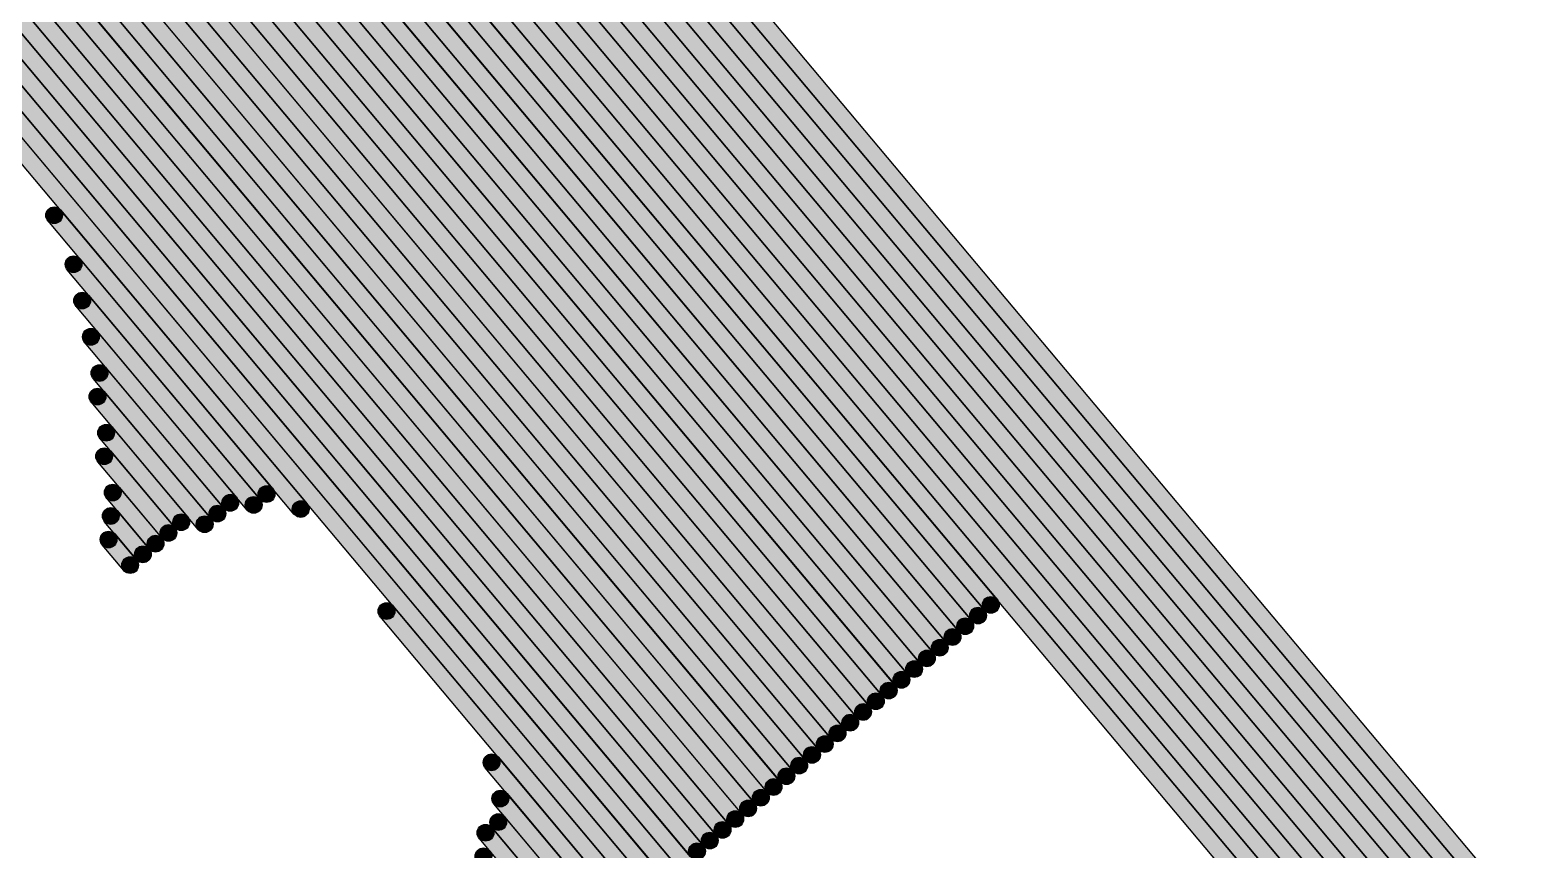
# Model space of a CAD drawing. Header units: millimetres. Extents: x -4 to 157, y -60 to 103.
# Drawn here: x 109.938 to 113.325, y -8.344 to -6.498 of the extents above; entities that cross this region are included whole.
import ezdxf

# ---------------------------------------------------------------- set-up
doc = ezdxf.new("R2010")
doc.units = ezdxf.units.MM
doc.layers.add('BottomSolder', color=6, linetype='Continuous', true_color=0xff00ff)

msp = doc.modelspace()

# ---------------------------------------------------------------- hatches: boundary and pattern name
at = {"layer": 'BottomSolder', "true_color": 0xff00ff}
for points in [[(96.642, 10.2509), (96.6707, 10.275), (111.9423, -7.9249), (111.9136, -7.949)], [(96.6949, 10.2463), (96.7237, 10.2704), (111.9711, -7.9008), (111.9424, -7.9249)], [(96.7478, 10.2416), (96.7766, 10.2657), (111.9999, -7.8767), (111.9711, -7.9008)], [(96.8007, 10.2371), (96.8295, 10.2612), (112.0286, -7.8526), (111.9999, -7.8768)], [(96.3729, 10.2211), (96.4017, 10.2453), (111.7698, -8.0696), (111.7411, -8.0937)], [(96.4259, 10.2164), (96.4547, 10.2405), (111.7985, -8.0455), (111.7697, -8.0696)], [(96.4788, 10.2119), (96.5076, 10.236), (111.8274, -8.0215), (111.7986, -8.0456)], [(96.5073, 10.2359), (96.5361, 10.2601), (111.8561, -7.9974), (111.8273, -8.0215)], [(96.5605, 10.2313), (96.5892, 10.2554), (111.885, -7.9732), (111.8562, -7.9974)], [(96.6134, 10.2267), (96.6421, 10.2509), (111.9136, -7.949), (111.8848, -7.9731)], [(96.8536, 10.2323), (96.8824, 10.2565), (112.0574, -7.8284), (112.0286, -7.8525)], [(96.9063, 10.2277), (96.935, 10.2518), (112.0861, -7.8043), (112.0574, -7.8285)], [(96.9593, 10.2231), (96.988, 10.2472), (112.1149, -7.7803), (112.0861, -7.8044)], [(97.0122, 10.2185), (97.041, 10.2426), (120.3946, -17.5892), (120.3658, -17.6134)], [(97.065, 10.2139), (97.0937, 10.238), (120.3992, -17.5364), (120.3705, -17.5605)], [(97.1179, 10.2092), (97.1467, 10.2333), (120.4038, -17.4834), (120.375, -17.5076)], [(96.2627, 10.1774), (96.2915, 10.2016), (111.6836, -8.1421), (111.6549, -8.1662)], [(96.2914, 10.2016), (96.3202, 10.2258), (111.7123, -8.118), (111.6836, -8.1422)], [(96.3444, 10.1972), (96.3731, 10.2213), (111.7411, -8.0938), (111.7123, -8.118)], [(97.195, 10.1758), (97.2237, 10.1999), (120.3843, -17.4018), (120.3555, -17.4259)], [(97.2479, 10.1714), (97.2766, 10.1955), (120.3889, -17.3489), (120.3602, -17.373)], [(96.0993, 10.1386), (96.1281, 10.1627), (111.5686, -8.2386), (111.5398, -8.2628)], [(96.1809, 10.158), (96.2097, 10.1822), (111.6261, -8.1903), (111.5973, -8.2144)], [(96.2339, 10.1534), (96.2627, 10.1776), (111.6548, -8.1662), (111.626, -8.1903)], [(97.3248, 10.1378), (97.3535, 10.162), (120.3694, -17.2674), (120.3406, -17.2915)], [(96.0706, 10.1144), (96.0993, 10.1385), (111.5397, -8.2628), (111.5109, -8.2869)], [(96.1522, 10.1339), (96.181, 10.158), (111.5973, -8.2146), (111.5685, -8.2387)], [(97.3777, 10.1333), (97.4064, 10.1574), (120.3499, -17.1858), (120.3212, -17.2099)], [(95.9602, 10.0707), (95.989, 10.0948), (111.4536, -8.3351), (111.4248, -8.3593)], [(96.042, 10.0902), (96.0707, 10.1144), (111.5111, -8.2869), (111.4823, -8.311)], [(97.4789, 10.0712), (97.5076, 10.0953), (120.3306, -17.1041), (120.3018, -17.1282)], [(95.9314, 10.0466), (95.9602, 10.0708), (111.4249, -8.3592), (111.3961, -8.3833)], [(96.0131, 10.0661), (96.0418, 10.0902), (111.4824, -8.311), (111.4536, -8.3351)], [(97.5559, 10.0378), (97.5847, 10.0619), (120.3109, -17.0224), (120.2821, -17.0465)], [(95.9028, 10.0225), (95.9316, 10.0466), (111.3959, -8.3834), (111.3672, -8.4075)], [(97.6328, 10.0043), (97.6616, 10.0284), (120.2915, -16.9409), (120.2627, -16.965)], [(95.8739, 9.9983), (95.9027, 10.0224), (111.3674, -8.4075), (111.3387, -8.4316)], [(97.7581, 9.9134), (97.7869, 9.9375), (120.2237, -16.8017), (120.195, -16.8258)], [(97.9075, 9.7938), (97.9363, 9.818), (120.1319, -16.6338), (120.1031, -16.6579)], [(109.8864, -6.7594), (109.9151, -6.7352), (111.3386, -8.4315), (111.3098, -8.4557)], [(109.9782, -6.9272), (110.007, -6.9031), (110.5618, -7.5645), (110.5331, -7.5886)], [(110.0218, -7.0376), (110.0506, -7.0135), (110.4849, -7.531), (110.4561, -7.5551)], [(110.0414, -7.1193), (110.0701, -7.0952), (110.456, -7.5552), (110.4272, -7.5793)], [(110.0609, -7.2008), (110.0897, -7.1767), (110.4033, -7.5506), (110.3745, -7.5747)], [(110.0803, -7.2824), (110.1091, -7.2583), (110.3745, -7.5747), (110.3457, -7.5988)], [(110.0758, -7.3355), (110.1046, -7.3113), (110.3457, -7.5987), (110.3169, -7.6229)], [(110.0952, -7.417), (110.124, -7.3929), (110.2928, -7.5941), (110.2641, -7.6183)], [(110.0908, -7.4699), (110.1195, -7.4458), (110.2641, -7.6183), (110.2354, -7.6424)], [(110.1101, -7.5515), (110.1389, -7.5274), (110.2353, -7.6424), (110.2065, -7.6665)], [(110.1055, -7.6043), (110.1343, -7.5802), (110.2066, -7.6665), (110.1779, -7.6906)], [(110.1009, -7.6573), (110.1296, -7.6332), (110.1779, -7.6907), (110.1492, -7.7148)], [(110.7262, -7.8185), (110.7549, -7.7943), (111.3097, -8.4556), (111.281, -8.4797)], [(110.9627, -8.159), (110.9915, -8.1348), (111.2811, -8.4798), (111.2524, -8.5039)], [(110.9823, -8.2406), (111.0111, -8.2164), (111.2522, -8.504), (111.2235, -8.5281)], [(110.9489, -8.3176), (110.9777, -8.2935), (111.1947, -8.5523), (111.166, -8.5764)], [(110.9776, -8.2936), (111.0064, -8.2694), (111.2235, -8.5282), (111.1947, -8.5524)]]:
    msp.add_hatch(color=6, dxfattribs=at).paths.add_polyline_path(points, flags=0)
h = msp.add_hatch(color=6, dxfattribs=at)
edge = h.paths.add_edge_path(flags=0)
edge.add_arc((109.9926, -6.9151), 0.0188, 0, 360)
h = msp.add_hatch(color=6, dxfattribs=at)
edge = h.paths.add_edge_path(flags=0)
edge.add_arc((110.0362, -7.0255), 0.0188, 0, 360)
h = msp.add_hatch(color=6, dxfattribs=at)
edge = h.paths.add_edge_path(flags=0)
edge.add_arc((110.0557, -7.1073), 0.0188, 0, 360)
h = msp.add_hatch(color=6, dxfattribs=at)
edge = h.paths.add_edge_path(flags=0)
edge.add_arc((110.0753, -7.1888), 0.0188, 0, 360)
h = msp.add_hatch(color=6, dxfattribs=at)
edge = h.paths.add_edge_path(flags=0)
edge.add_arc((110.0947, -7.2704), 0.0188, 0, 360)
h = msp.add_hatch(color=6, dxfattribs=at)
edge = h.paths.add_edge_path(flags=0)
edge.add_arc((110.0902, -7.3234), 0.0188, 0, 360)
h = msp.add_hatch(color=6, dxfattribs=at)
edge = h.paths.add_edge_path(flags=0)
edge.add_arc((110.1096, -7.4049), 0.0188, 0, 360)
h = msp.add_hatch(color=6, dxfattribs=at)
edge = h.paths.add_edge_path(flags=0)
edge.add_arc((110.1051, -7.4578), 0.0188, 0, 360)
h = msp.add_hatch(color=6, dxfattribs=at)
edge = h.paths.add_edge_path(flags=0)
edge.add_arc((110.1245, -7.5394), 0.0188, 0, 360)
h = msp.add_hatch(color=6, dxfattribs=at)
edge = h.paths.add_edge_path(flags=0)
edge.add_arc((110.3889, -7.5626), 0.0188, 0, 360)
h = msp.add_hatch(color=6, dxfattribs=at)
edge = h.paths.add_edge_path(flags=0)
edge.add_arc((110.4416, -7.5672), 0.0188, 0, 360)
h = msp.add_hatch(color=6, dxfattribs=at)
edge = h.paths.add_edge_path(flags=0)
edge.add_arc((110.4705, -7.543), 0.0188, 0, 360)
h = msp.add_hatch(color=6, dxfattribs=at)
edge = h.paths.add_edge_path(flags=0)
edge.add_arc((110.1199, -7.5922), 0.0188, 0, 360)
h = msp.add_hatch(color=6, dxfattribs=at)
edge = h.paths.add_edge_path(flags=0)
edge.add_arc((110.3601, -7.5868), 0.0188, 0, 360)
h = msp.add_hatch(color=6, dxfattribs=at)
edge = h.paths.add_edge_path(flags=0)
edge.add_arc((110.5474, -7.5766), 0.0188, 0, 360)
h = msp.add_hatch(color=6, dxfattribs=at)
edge = h.paths.add_edge_path(flags=0)
edge.add_arc((110.2498, -7.6304), 0.0188, 0, 360)
h = msp.add_hatch(color=6, dxfattribs=at)
edge = h.paths.add_edge_path(flags=0)
edge.add_arc((110.2785, -7.6062), 0.0188, 0, 360)
h = msp.add_hatch(color=6, dxfattribs=at)
edge = h.paths.add_edge_path(flags=0)
edge.add_arc((110.3313, -7.6108), 0.0188, 0, 360)
h = msp.add_hatch(color=6, dxfattribs=at)
edge = h.paths.add_edge_path(flags=0)
edge.add_arc((110.1152, -7.6453), 0.0188, 0, 360)
h = msp.add_hatch(color=6, dxfattribs=at)
edge = h.paths.add_edge_path(flags=0)
edge.add_arc((110.2209, -7.6545), 0.0188, 0, 360)
h = msp.add_hatch(color=6, dxfattribs=at)
edge = h.paths.add_edge_path(flags=0)
edge.add_arc((110.1636, -7.7028), 0.0188, 0, 360)
h = msp.add_hatch(color=6, dxfattribs=at)
edge = h.paths.add_edge_path(flags=0)
edge.add_arc((110.1923, -7.6786), 0.0188, 0, 360)
h = msp.add_hatch(color=6, dxfattribs=at)
edge = h.paths.add_edge_path(flags=0)
edge.add_arc((110.7405, -7.8064), 0.0188, 0, 360)
h = msp.add_hatch(color=6, dxfattribs=at)
edge = h.paths.add_edge_path(flags=0)
edge.add_arc((112.1005, -7.7923), 0.0188, 0, 360)
h = msp.add_hatch(color=6, dxfattribs=at)
edge = h.paths.add_edge_path(flags=0)
edge.add_arc((112.043, -7.8404), 0.0188, 0, 360)
h = msp.add_hatch(color=6, dxfattribs=at)
edge = h.paths.add_edge_path(flags=0)
edge.add_arc((112.0717, -7.8164), 0.0188, 0, 360)
h = msp.add_hatch(color=6, dxfattribs=at)
edge = h.paths.add_edge_path(flags=0)
edge.add_arc((112.0143, -7.8647), 0.0188, 0, 360)
h = msp.add_hatch(color=6, dxfattribs=at)
edge = h.paths.add_edge_path(flags=0)
edge.add_arc((111.9855, -7.8888), 0.0188, 0, 360)
h = msp.add_hatch(color=6, dxfattribs=at)
edge = h.paths.add_edge_path(flags=0)
edge.add_arc((111.9279, -7.937), 0.0188, 0, 360)
h = msp.add_hatch(color=6, dxfattribs=at)
edge = h.paths.add_edge_path(flags=0)
edge.add_arc((111.9567, -7.9128), 0.0188, 0, 360)
h = msp.add_hatch(color=6, dxfattribs=at)
edge = h.paths.add_edge_path(flags=0)
edge.add_arc((111.8992, -7.9611), 0.0188, 0, 360)
h = msp.add_hatch(color=6, dxfattribs=at)
edge = h.paths.add_edge_path(flags=0)
edge.add_arc((111.8417, -8.0094), 0.0188, 0, 360)
h = msp.add_hatch(color=6, dxfattribs=at)
edge = h.paths.add_edge_path(flags=0)
edge.add_arc((111.8706, -7.9853), 0.0188, 0, 360)
h = msp.add_hatch(color=6, dxfattribs=at)
edge = h.paths.add_edge_path(flags=0)
edge.add_arc((111.813, -8.0335), 0.0188, 0, 360)
h = msp.add_hatch(color=6, dxfattribs=at)
edge = h.paths.add_edge_path(flags=0)
edge.add_arc((111.7841, -8.0576), 0.0188, 0, 360)
h = msp.add_hatch(color=6, dxfattribs=at)
edge = h.paths.add_edge_path(flags=0)
edge.add_arc((111.7267, -8.1059), 0.0188, 0, 360)
h = msp.add_hatch(color=6, dxfattribs=at)
edge = h.paths.add_edge_path(flags=0)
edge.add_arc((111.7554, -8.0817), 0.0188, 0, 360)
h = msp.add_hatch(color=6, dxfattribs=at)
edge = h.paths.add_edge_path(flags=0)
edge.add_arc((111.698, -8.1301), 0.0188, 0, 360)
h = msp.add_hatch(color=6, dxfattribs=at)
edge = h.paths.add_edge_path(flags=0)
edge.add_arc((110.9771, -8.1469), 0.0188, 0, 360)
h = msp.add_hatch(color=6, dxfattribs=at)
edge = h.paths.add_edge_path(flags=0)
edge.add_arc((111.6404, -8.1782), 0.0188, 0, 360)
h = msp.add_hatch(color=6, dxfattribs=at)
edge = h.paths.add_edge_path(flags=0)
edge.add_arc((111.6693, -8.1542), 0.0188, 0, 360)
h = msp.add_hatch(color=6, dxfattribs=at)
edge = h.paths.add_edge_path(flags=0)
edge.add_arc((111.6117, -8.2024), 0.0188, 0, 360)
h = msp.add_hatch(color=6, dxfattribs=at)
edge = h.paths.add_edge_path(flags=0)
edge.add_arc((110.9967, -8.2285), 0.0188, 0, 360)
h = msp.add_hatch(color=6, dxfattribs=at)
edge = h.paths.add_edge_path(flags=0)
edge.add_arc((111.5829, -8.2266), 0.0188, 0, 360)
h = msp.add_hatch(color=6, dxfattribs=at)
edge = h.paths.add_edge_path(flags=0)
edge.add_arc((111.5253, -8.2748), 0.0188, 0, 360)
h = msp.add_hatch(color=6, dxfattribs=at)
edge = h.paths.add_edge_path(flags=0)
edge.add_arc((111.5542, -8.2507), 0.0188, 0, 360)
h = msp.add_hatch(color=6, dxfattribs=at)
edge = h.paths.add_edge_path(flags=0)
edge.add_arc((110.9633, -8.3055), 0.0188, 0, 360)
h = msp.add_hatch(color=6, dxfattribs=at)
edge = h.paths.add_edge_path(flags=0)
edge.add_arc((110.992, -8.2815), 0.0188, 0, 360)
h = msp.add_hatch(color=6, dxfattribs=at)
edge = h.paths.add_edge_path(flags=0)
edge.add_arc((111.4967, -8.2989), 0.0188, 0, 360)
h = msp.add_hatch(color=6, dxfattribs=at)
edge = h.paths.add_edge_path(flags=0)
edge.add_arc((111.4392, -8.3472), 0.0188, 0, 360)
h = msp.add_hatch(color=6, dxfattribs=at)
edge = h.paths.add_edge_path(flags=0)
edge.add_arc((111.468, -8.323), 0.0188, 0, 360)
h = msp.add_hatch(color=6, dxfattribs=at)
edge = h.paths.add_edge_path(flags=0)
edge.add_arc((110.9586, -8.3584), 0.0188, 0, 360)

# ---------------------------------------------------------------- linework, layer by layer
at = {"layer": 'BottomSolder', "color": 6, "true_color": 0xff00ff}
for p, q in [((96.6707, 10.275), (111.9423, -7.9249)), ((96.7237, 10.2704), (111.9711, -7.9008)), ((96.7766, 10.2657), (111.9999, -7.8767)), ((96.8295, 10.2612), (112.0286, -7.8526)), ((96.4017, 10.2453), (111.7698, -8.0696)), ((96.4547, 10.2405), (111.7985, -8.0455)), ((111.8273, -8.0215), (96.5073, 10.2359)), ((96.5076, 10.236), (111.8274, -8.0215)), ((96.5361, 10.2601), (111.8561, -7.9974)), ((111.8562, -7.9974), (96.5605, 10.2313)), ((96.5892, 10.2554), (111.885, -7.9732)), ((111.8848, -7.9731), (96.6134, 10.2267)), ((111.9136, -7.949), (96.642, 10.2509)), ((96.6421, 10.2509), (111.9136, -7.949)), ((111.9424, -7.9249), (96.6949, 10.2463)), ((111.9711, -7.9008), (96.7478, 10.2416)), ((111.9999, -7.8768), (96.8007, 10.2371)), ((112.0286, -7.8525), (96.8536, 10.2323)), ((96.8824, 10.2565), (112.0574, -7.8284)), ((112.0574, -7.8285), (96.9063, 10.2277)), ((96.935, 10.2518), (112.0861, -7.8043)), ((96.988, 10.2472), (112.1149, -7.7803)), ((97.041, 10.2426), (120.3946, -17.5892)), ((97.0937, 10.238), (120.3992, -17.5364)), ((97.1467, 10.2333), (120.4038, -17.4834)), ((111.6836, -8.1422), (96.2914, 10.2016)), ((96.2915, 10.2016), (111.6836, -8.1421)), ((96.3202, 10.2258), (111.7123, -8.118)), ((111.7123, -8.118), (96.3444, 10.1972)), ((111.7411, -8.0937), (96.3729, 10.2211)), ((96.3731, 10.2213), (111.7411, -8.0938)), ((111.7697, -8.0696), (96.4259, 10.2164)), ((111.7986, -8.0456), (96.4788, 10.2119)), ((112.0861, -7.8044), (96.9593, 10.2231)), ((120.3658, -17.6134), (97.0122, 10.2185)), ((120.3705, -17.5605), (97.065, 10.2139)), ((120.375, -17.5076), (97.1179, 10.2092)), ((97.2237, 10.1999), (120.3843, -17.4018)), ((97.2766, 10.1955), (120.3889, -17.3489)), ((96.1281, 10.1627), (111.5686, -8.2386)), ((96.2097, 10.1822), (111.6261, -8.1903)), ((96.2627, 10.1776), (111.6548, -8.1662)), ((111.6549, -8.1662), (96.2627, 10.1774)), ((120.3555, -17.4259), (97.195, 10.1758)), ((120.3602, -17.373), (97.2479, 10.1714)), ((97.3535, 10.162), (120.3694, -17.2674)), ((111.5398, -8.2628), (96.0993, 10.1386)), ((96.0993, 10.1385), (111.5397, -8.2628)), ((111.5685, -8.2387), (96.1522, 10.1339)), ((111.5973, -8.2144), (96.1809, 10.158)), ((96.181, 10.158), (111.5973, -8.2146)), ((111.626, -8.1903), (96.2339, 10.1534)), ((120.3406, -17.2915), (97.3248, 10.1378)), ((120.3212, -17.2099), (97.3777, 10.1333)), ((97.4064, 10.1574), (120.3499, -17.1858)), ((95.989, 10.0948), (111.4536, -8.3351)), ((111.5109, -8.2869), (96.0706, 10.1144)), ((96.0707, 10.1144), (111.5111, -8.2869)), ((97.5076, 10.0953), (120.3306, -17.1041)), ((95.9602, 10.0708), (111.4249, -8.3592)), ((111.4248, -8.3593), (95.9602, 10.0707)), ((111.4536, -8.3351), (96.0131, 10.0661)), ((96.0418, 10.0902), (111.4824, -8.311)), ((111.4823, -8.311), (96.042, 10.0902)), ((120.3018, -17.1282), (97.4789, 10.0712)), ((97.5847, 10.0619), (120.3109, -17.0224)), ((111.3961, -8.3833), (95.9314, 10.0466)), ((95.9316, 10.0466), (111.3959, -8.3834)), ((120.2821, -17.0465), (97.5559, 10.0378)), ((97.6616, 10.0284), (120.2915, -16.9409)), ((111.3387, -8.4316), (95.8739, 9.9983)), ((95.9027, 10.0224), (111.3674, -8.4075)), ((111.3672, -8.4075), (95.9028, 10.0225)), ((120.2627, -16.965), (97.6328, 10.0043)), ((97.7869, 9.9375), (120.2237, -16.8017)), ((120.195, -16.8258), (97.7581, 9.9134)), ((120.1031, -16.6579), (97.9075, 9.7938)), ((97.9363, 9.818), (120.1319, -16.6338)), ((109.9151, -6.7352), (111.3386, -8.4315)), ((111.3098, -8.4557), (109.8864, -6.7594)), ((109.9782, -6.9272), (110.007, -6.9031)), ((110.007, -6.9031), (110.5618, -7.5645)), ((110.5331, -7.5886), (109.9782, -6.9272)), ((110.0218, -7.0376), (110.0506, -7.0135)), ((110.4561, -7.5551), (110.0218, -7.0376)), ((110.0506, -7.0135), (110.4849, -7.531)), ((110.0414, -7.1193), (110.0701, -7.0952)), ((110.0701, -7.0952), (110.456, -7.5552)), ((110.4272, -7.5793), (110.0414, -7.1193)), ((110.0609, -7.2008), (110.0897, -7.1767)), ((110.0897, -7.1767), (110.4033, -7.5506)), ((110.3745, -7.5747), (110.0609, -7.2008)), ((110.0803, -7.2824), (110.1091, -7.2583)), ((110.1091, -7.2583), (110.3745, -7.5747)), ((110.0758, -7.3355), (110.1046, -7.3113)), ((110.3457, -7.5988), (110.0803, -7.2824)), ((110.1046, -7.3113), (110.3457, -7.5987)), ((110.3169, -7.6229), (110.0758, -7.3355)), ((110.0952, -7.417), (110.124, -7.3929)), ((110.124, -7.3929), (110.2928, -7.5941)), ((110.0908, -7.4699), (110.1195, -7.4458)), ((110.2641, -7.6183), (110.0952, -7.417)), ((110.1195, -7.4458), (110.2641, -7.6183)), ((110.2354, -7.6424), (110.0908, -7.4699)), ((110.1101, -7.5515), (110.1389, -7.5274)), ((110.2065, -7.6665), (110.1101, -7.5515)), ((110.1389, -7.5274), (110.2353, -7.6424)), ((110.4033, -7.5506), (110.3745, -7.5747)), ((110.4849, -7.531), (110.4561, -7.5551)), ((110.1055, -7.6043), (110.1343, -7.5802)), ((110.1343, -7.5802), (110.2066, -7.6665)), ((110.3745, -7.5747), (110.3457, -7.5988)), ((110.456, -7.5552), (110.4272, -7.5793)), ((110.5618, -7.5645), (110.5331, -7.5886)), ((110.1779, -7.6906), (110.1055, -7.6043)), ((110.2641, -7.6183), (110.2354, -7.6424)), ((110.2928, -7.5941), (110.2641, -7.6183)), ((110.3457, -7.5987), (110.3169, -7.6229)), ((110.1009, -7.6573), (110.1296, -7.6332)), ((110.1296, -7.6332), (110.1779, -7.6907)), ((110.2353, -7.6424), (110.2065, -7.6665)), ((110.1492, -7.7148), (110.1009, -7.6573)), ((110.2066, -7.6665), (110.1779, -7.6906)), ((110.1779, -7.6907), (110.1492, -7.7148)), ((112.1149, -7.7803), (112.0861, -7.8044)), ((110.7262, -7.8185), (110.7549, -7.7943)), ((111.281, -8.4797), (110.7262, -7.8185)), ((110.7549, -7.7943), (111.3097, -8.4556)), ((112.0861, -7.8043), (112.0574, -7.8285)), ((112.0286, -7.8526), (111.9999, -7.8768)), ((112.0574, -7.8284), (112.0286, -7.8525)), ((111.9999, -7.8767), (111.9711, -7.9008)), ((111.9711, -7.9008), (111.9424, -7.9249)), ((111.9136, -7.949), (111.8848, -7.9731)), ((111.9423, -7.9249), (111.9136, -7.949)), ((111.885, -7.9732), (111.8562, -7.9974)), ((111.8274, -8.0215), (111.7986, -8.0456)), ((111.8561, -7.9974), (111.8273, -8.0215)), ((111.7985, -8.0455), (111.7697, -8.0696)), ((111.7698, -8.0696), (111.7411, -8.0937)), ((111.7123, -8.118), (111.6836, -8.1422)), ((111.7411, -8.0938), (111.7123, -8.118)), ((110.9627, -8.159), (110.9915, -8.1348)), ((111.2524, -8.5039), (110.9627, -8.159)), ((110.9915, -8.1348), (111.2811, -8.4798)), ((111.6836, -8.1421), (111.6549, -8.1662)), ((111.6261, -8.1903), (111.5973, -8.2144)), ((111.6548, -8.1662), (111.626, -8.1903)), ((110.9823, -8.2406), (111.0111, -8.2164)), ((111.0111, -8.2164), (111.2522, -8.504)), ((111.5973, -8.2146), (111.5685, -8.2387)), ((111.2235, -8.5281), (110.9823, -8.2406)), ((111.5686, -8.2386), (111.5398, -8.2628)), ((110.9489, -8.3176), (110.9777, -8.2935)), ((110.9776, -8.2936), (111.0064, -8.2694)), ((111.1947, -8.5524), (110.9776, -8.2936)), ((110.9777, -8.2935), (111.1947, -8.5523)), ((111.0064, -8.2694), (111.2235, -8.5282)), ((111.5111, -8.2869), (111.4823, -8.311)), ((111.5397, -8.2628), (111.5109, -8.2869)), ((111.166, -8.5764), (110.9489, -8.3176)), ((111.4824, -8.311), (111.4536, -8.3351)), ((111.4536, -8.3351), (111.4248, -8.3593))]:
    msp.add_line(p, q, dxfattribs=at)
at = {"layer": 'BottomSolder'}
for centre in [(109.9926, -6.9151), (110.0362, -7.0255), (110.0557, -7.1073), (110.0753, -7.1888), (110.0947, -7.2704), (110.0902, -7.3234), (110.1096, -7.4049), (110.1051, -7.4578), (110.1245, -7.5394), (110.3889, -7.5626), (110.4416, -7.5672), (110.4705, -7.543), (110.1199, -7.5922), (110.3601, -7.5868), (110.5474, -7.5766), (110.2498, -7.6304), (110.2785, -7.6062), (110.3313, -7.6108), (110.1152, -7.6453), (110.2209, -7.6545), (110.1636, -7.7028), (110.1923, -7.6786), (110.7405, -7.8064), (112.1005, -7.7923), (112.043, -7.8404), (112.0717, -7.8164), (112.0143, -7.8647), (111.9855, -7.8888), (111.9279, -7.937), (111.9567, -7.9128), (111.8992, -7.9611), (111.8417, -8.0094), (111.8706, -7.9853), (111.813, -8.0335), (111.7841, -8.0576), (111.7267, -8.1059), (111.7554, -8.0817), (111.698, -8.1301), (110.9771, -8.1469), (111.6404, -8.1782), (111.6693, -8.1542), (111.6117, -8.2024), (110.9967, -8.2285), (111.5829, -8.2266), (111.5253, -8.2748), (111.5542, -8.2507), (110.9633, -8.3055), (110.992, -8.2815), (111.4967, -8.2989), (111.4392, -8.3472), (111.468, -8.323), (110.9586, -8.3584)]:
    msp.add_circle(centre, 0.0188, dxfattribs=at)

doc.saveas('drawing.dxf')
